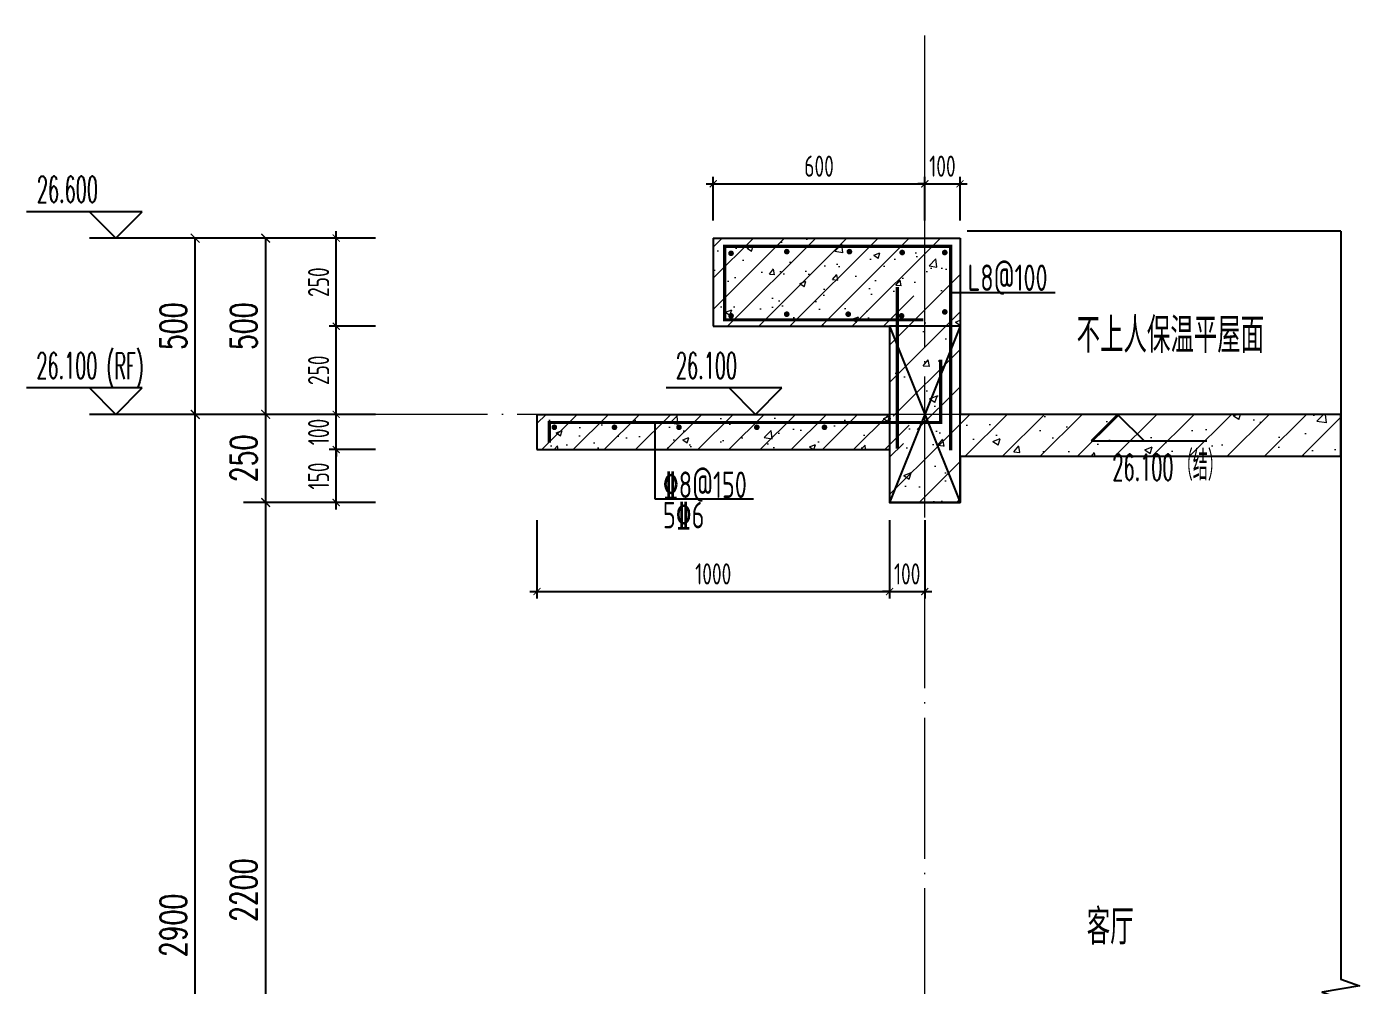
# Model space of a CAD drawing. Extents: x -668857 to 154266, y -275694 to 291306.
# Drawn here: x 123203 to 126983, y 159222 to 161942 of the extents above; entities that cross this region are included whole.
import ezdxf

# ---------------------------------------------------------------- set-up
doc = ezdxf.new("R2010")
doc.units = 0
doc.header["$LTSCALE"] = 1000
doc.linetypes.add('DOTE', pattern=[2.4200000000000004, 2, -0.2, 0.02, -0.2])
doc.layers.get('0').update_dxf_attribs({"linetype": 'CONTINUOUS'})
doc.layers.get('DEFPOINTS').update_dxf_attribs({"linetype": 'CONTINUOUS'})
for name, color, linetype in [('DIM', 2, 'CONTINUOUS'), ('DIM_ELEV', 3, 'CONTINUOUS'), ('DIM_SYMB', 3, 'CONTINUOUS'), ('PUB_DIM', 3, 'CONTINUOUS'), ('PUB_TEXT', 2, 'CONTINUOUS'), ('REIN', 6, 'CONTINUOUS'), ('S-大样-砼线', 7, 'CONTINUOUS'), ('S-引出线', 40, 'CONTINUOUS'), ('TEXT', 2, 'CONTINUOUS'), ('WALL', 5, 'CONTINUOUS')]:
    doc.layers.add(name, color=color, linetype=linetype)
doc.layers.add('DOTE', color=19, linetype='DOTE', lineweight=9)
doc.layers.add('PUB_HATCH', color=8, linetype='CONTINUOUS', lineweight=9)
doc.styles.add('_TCH_DIM', font='SIMPLEX.shx', dxfattribs={"width": 0.7, "bigfont": 'GBCBIG.shx'})
doc.styles.add('_TCH_DIM_T3', font='SIMPLEX', dxfattribs={"width": 0.7058823529411765, "bigfont": 'GBCBIG'})
doc.styles.add('TSSD_DIMENSION', font='Tssdeng.shx', dxfattribs={"width": 0.7, "bigfont": 'tssdchn.shx'})
doc.styles.add('TSSD_REIN', font='tssdeng.shx', dxfattribs={"width": 0.7, "height": 300, "bigfont": 'tssdchn.shx'})
doc.dimstyles.new('_TCH_ARCH&&25', dxfattribs={"dimtxt": 74.375, "dimasz": 25, "dimexe": 62.5, "dimexo": 75, "dimgap": 25, "dimtad": 1, "dimdec": 0, "dimzin": 0, "dimdsep": 46, "dimtxsty": '_TCH_DIM_T3', "dimblk": 'ARCHTICK', "dimcen": 0.09, "dimclrt": 7, "dimazin": 0, "dimtfac": 1, "dimtdec": 0, "dimtix": 1, "dimtmove": 2, "dimatfit": 3, "dimldrblk": 'ARCHTICK', "dimfxl": 0, "dimtolj": 1, "dimtzin": 0, "dimarcsym": 0})
doc.dimstyles.new('TSSD_20_20', dxfattribs={"dimtxt": 60, "dimasz": 20, "dimexe": 20, "dimexo": 50, "dimgap": 20, "dimtad": 1, "dimdec": 0, "dimzin": 0, "dimdsep": 46, "dimtxsty": 'TSSD_DIMENSION', "dimblk": 'ARCHTICK', "dimblk1": 'ARCHTICK', "dimblk2": 'ARCHTICK', "dimcen": 0, "dimdle": 20, "dimclrt": 7, "dimadec": 0, "dimazin": 0, "dimtfac": 1, "dimtdec": 0, "dimtix": 1, "dimtmove": 2, "dimatfit": 3, "dimfxl": 0, "dimtolj": 1, "dimtzin": 0, "dimarcsym": 0})
pattern_1 = [(45, (-562273.4887092756, 314642.0661346278), (-44.19417382415921, 44.19417382415922), []), (49.99999999999999, (-562273.4887092756, 314642.0661346278), (179.3150456501884, -15.68803374564878), [18.75, -206.25]), (355, (-562273.4887092756, 314642.0661346278), (-34.68783340325, 188.048033425003), [15, -165]), (100.4514, (-562258.5457892758, 314640.7587996279), (144.6273454285054, 172.3598855152384), [15.9350475, -175.285528]), (46.18420000000002, (-562273.4887092756, 314692.0661346278), (266.8102621564111, -41.37975358225452), [28.12499999999995, -309.3749999999992]), (96.6356, (-562251.2545230256, 314688.6178078778), (233.6656763871758, 243.5294677251104), [23.902572, -262.92825]), (351.1842, (-562273.4887092756, 314692.0661346278), (233.6654862834068, 243.5296502313311), [22.5, -247.5]), (21, (-562248.4887092756, 314679.5661346278), (149.2267630296154, -100.6547226663347), [18.75, -206.25]), (326.0000000000001, (-562248.4887092756, 314679.5661346278), (60.82883298039543, 181.2875112617133), [15, -165]), (71.4514, (-562236.0531510257, 314671.1782331279), (210.0556571453725, 80.6326241774881), [15.9350475, -175.285528]), (37.50000000000001, (-562273.4887092756, 314642.0661346278), (3.039963829322667, 83.22346345782788), [0, -163, 0, -167.5, 0, -165.625]), (7.499999999999999, (-562273.4887092756, 314642.0661346278), (65.76738436053715, 98.60292797059006), [0, -95.5, 0, -159.25, 0, -63.125]), (327.5, (-562329.2387092756, 314642.0661346278), (133.4556090431022, -5.638717933594939), [0, -62.5, 0, -195, 0, -258.75]), (317.5, (-562354.2387092756, 314642.0661346278), (145.7965423355966, 25.02624558307943), [0, -81.25, 0, -129.5, 0, -183.75])]
pattern_2 = [(45, (-562273.4887092756, 314642.0661346278), (-53.03300858899106, 53.03300858899107), []), (49.99999999999999, (-562273.4887092756, 314642.0661346278), (215.178054780226, -18.82564049477853), [22.5, -247.5]), (355, (-562273.4887092756, 314642.0661346278), (-41.6254000839, 225.6576401100035), [18, -198]), (100.4514, (-562255.5572052756, 314640.4973326279), (173.5528145142065, 206.8318626182861), [19.122057, -210.3426336]), (46.18420000000002, (-562273.4887092756, 314702.0661346278), (320.1723145876933, -49.65570429870542), [33.7499999999999, -371.2499999999992]), (96.6356, (-562246.8076857757, 314697.9281425279), (280.398811664611, 292.2353612701325), [28.6830864, -315.5139]), (351.1842, (-562273.4887092756, 314702.0661346278), (280.3985835400882, 292.2355802775974), [27, -297]), (21, (-562243.4887092756, 314687.0661346278), (179.0721156355385, -120.7856671996016), [22.5, -247.5]), (326.0000000000001, (-562243.4887092756, 314687.0661346278), (72.99459957647451, 217.5450135140559), [18, -198]), (71.4514, (-562228.5660393757, 314677.0006528279), (252.066788574447, 96.75914901298572), [19.122057, -210.3426336]), (37.50000000000001, (-562273.4887092756, 314642.0661346278), (3.647956595187201, 99.86815614939344), [0, -195.6, 0, -201, 0, -198.75]), (7.499999999999999, (-562273.4887092756, 314642.0661346278), (78.92086123264458, 118.3235135647081), [0, -114.6, 0, -191.1, 0, -75.75]), (327.5, (-562340.3887092758, 314642.0661346278), (160.1467308517227, -6.766461520313927), [0, -75, 0, -234, 0, -310.5]), (317.5, (-562370.3887092758, 314642.0661346278), (174.9558508027159, 30.03149469969532), [0, -97.5, 0, -155.4, 0, -220.5])]

# ---------------------------------------------------------------- blocks, each defined once
blk = doc.blocks.new('_ArchTick')
at = {"color": 0, "linetype": 'ByBlock', "const_width": 0.15}
blk.add_lwpolyline([(-0.5, -0.5), (0.5, 0.5)], dxfattribs=at)
blk = doc.blocks.new('*D2433')
at = {"layer": 'DEFPOINTS', "color": 0}
for p in [(125750.5124388257, 161495.9363935062), (125150.5134031208, 161341.7758712227), (125750.5124388257, 161341.7758712145)]:
    blk.add_point(p, dxfattribs=at)
at = {"layer": 'DIM', "color": 0, "lineweight": -2}
for p, q in [((125130.5134031208, 161495.9363935062), (125770.5124388257, 161495.9363935062)), ((125150.5134031208, 161391.7758712227), (125150.5134031208, 161515.9363935062)), ((125750.5124388257, 161391.7758712145), (125750.5124388257, 161515.9363935062))]:
    blk.add_line(p, q, dxfattribs=at)
at = {"layer": 'DIM', "color": 0, "lineweight": -2, "xscale": 20, "yscale": 20, "zscale": 20, "rotation": 180}
blk.add_blockref('_ArchTick', (125150.5134031208, 161495.9363935062), dxfattribs=at)
at = {"layer": 'DIM', "color": 0, "lineweight": -2, "xscale": 20, "yscale": 20, "zscale": 20}
blk.add_blockref('_ArchTick', (125750.5124388257, 161495.9363935062), dxfattribs=at)
at = {"layer": 'DIM', "color": 7, "insert": (125450.5129209732, 161545.9363935062), "char_height": 60, "attachment_point": 5, "style": 'TSSD_DIMENSION'}
blk.add_mtext('\\A1;600', dxfattribs=at)
blk = doc.blocks.new('*D2434')
at = {"layer": 'DEFPOINTS', "color": 0}
for p in [(125850.5124302042, 161495.9363935014), (125750.5124388257, 161341.7758712145), (125850.5124302042, 161341.7758712132)]:
    blk.add_point(p, dxfattribs=at)
at = {"layer": 'DIM', "color": 0, "lineweight": -2}
for p, q in [((125750.5124388257, 161495.9363935014), (125730.5124388257, 161495.9363935014)), ((125750.5124388257, 161391.7758712145), (125750.5124388257, 161515.9363935014)), ((125750.5124388257, 161495.9363935014), (125850.5124302042, 161495.9363935014)), ((125850.5124302042, 161391.7758712132), (125850.5124302042, 161515.9363935014)), ((125850.5124302042, 161495.9363935014), (125870.5124302042, 161495.9363935014))]:
    blk.add_line(p, q, dxfattribs=at)
at = {"layer": 'DIM', "color": 0, "lineweight": -2, "xscale": 20, "yscale": 20, "zscale": 20}
blk.add_blockref('_ArchTick', (125750.5124388257, 161495.9363935014), dxfattribs=at)
at = {"layer": 'DIM', "color": 0, "lineweight": -2, "xscale": 20, "yscale": 20, "zscale": 20, "rotation": 180}
blk.add_blockref('_ArchTick', (125850.5124302042, 161495.9363935014), dxfattribs=at)
at = {"layer": 'DIM', "color": 7, "insert": (125800.5124345149, 161545.9363935014), "char_height": 60, "attachment_point": 5, "style": 'TSSD_DIMENSION'}
blk.add_mtext('\\A1;100', dxfattribs=at)
blk = doc.blocks.new('*D2435')
at = {"layer": 'DEFPOINTS', "color": 0}
for p in [(124081.0377327848, 161341.7774914449), (124242.3020055174, 161341.7774914449), (124242.3020055174, 161091.7758712228)]:
    blk.add_point(p, dxfattribs=at)
at = {"layer": 'DIM', "color": 0, "lineweight": -2}
for p, q in [((124192.3020055174, 161341.7774914449), (124061.0377327848, 161341.7774914449)), ((124081.0377327848, 161071.7758712228), (124081.0377327848, 161361.7774914449)), ((124192.3020055174, 161091.7758712228), (124061.0377327848, 161091.7758712228))]:
    blk.add_line(p, q, dxfattribs=at)
at = {"layer": 'DIM', "color": 0, "lineweight": -2, "xscale": 20, "yscale": 20, "zscale": 20}
for p, rotation in [((124081.0377327848, 161341.7774914449), 90), ((124081.0377327848, 161091.7758712228), 270)]:
    blk.add_blockref('_ArchTick', p, dxfattribs=dict(at, rotation=rotation))
at = {"layer": 'DIM', "color": 7, "insert": (124031.0377327847, 161216.7766813338), "char_height": 60, "attachment_point": 5, "rotation": 90, "style": 'TSSD_DIMENSION'}
blk.add_mtext('\\A1;250', dxfattribs=at)
blk = doc.blocks.new('*D2436')
at = {"layer": 'DEFPOINTS', "color": 0}
for p in [(124081.0377327848, 161091.7758712228), (124242.3020055174, 161091.7758712228), (124242.3020055174, 160841.7758292815)]:
    blk.add_point(p, dxfattribs=at)
at = {"layer": 'DIM', "color": 0, "lineweight": -2}
for p, q in [((124081.0377327848, 160821.7758292815), (124081.0377327848, 161111.7758712228)), ((124192.3020055174, 161091.7758712228), (124061.0377327848, 161091.7758712228)), ((124192.3020055174, 160841.7758292815), (124061.0377327848, 160841.7758292815))]:
    blk.add_line(p, q, dxfattribs=at)
at = {"layer": 'DIM', "color": 0, "lineweight": -2, "xscale": 20, "yscale": 20, "zscale": 20}
for p, rotation in [((124081.0377327848, 161091.7758712228), 90), ((124081.0377327848, 160841.7758292815), 270)]:
    blk.add_blockref('_ArchTick', p, dxfattribs=dict(at, rotation=rotation))
at = {"layer": 'DIM', "color": 7, "insert": (124031.0377327847, 160966.7758502522), "char_height": 60, "attachment_point": 5, "rotation": 90, "style": 'TSSD_DIMENSION'}
blk.add_mtext('\\A1;250', dxfattribs=at)
blk = doc.blocks.new('*D2437')
at = {"layer": 'DEFPOINTS', "color": 0}
for p in [(124081.0377327848, 160841.7758292815), (124242.3020055174, 160841.7758292815), (124242.3020055174, 160741.7758292326)]:
    blk.add_point(p, dxfattribs=at)
at = {"layer": 'DIM', "color": 0, "lineweight": -2}
for p, q in [((124192.3020055174, 160841.7758292815), (124061.0377327848, 160841.7758292815)), ((124081.0377327848, 160841.7758292815), (124081.0377327848, 160861.7758292815)), ((124081.0377327848, 160741.7758292326), (124081.0377327848, 160841.7758292815)), ((124192.3020055174, 160741.7758292326), (124061.0377327848, 160741.7758292326)), ((124081.0377327848, 160741.7758292326), (124081.0377327848, 160721.7758292326))]:
    blk.add_line(p, q, dxfattribs=at)
at = {"layer": 'DIM', "color": 0, "lineweight": -2, "xscale": 20, "yscale": 20, "zscale": 20}
for p, rotation in [((124081.0377327848, 160841.7758292815), 270), ((124081.0377327848, 160741.7758292326), 90)]:
    blk.add_blockref('_ArchTick', p, dxfattribs=dict(at, rotation=rotation))
at = {"layer": 'DIM', "color": 7, "insert": (124031.0377327847, 160791.7758292571), "char_height": 60, "attachment_point": 5, "rotation": 90, "style": 'TSSD_DIMENSION'}
blk.add_mtext('\\A1;100', dxfattribs=at)
blk = doc.blocks.new('*D2438')
at = {"layer": 'DEFPOINTS', "color": 0}
for p in [(124081.0377327848, 160741.7758292326), (124242.3020055174, 160741.7758292326), (124242.3020055174, 160591.7758292816)]:
    blk.add_point(p, dxfattribs=at)
at = {"layer": 'DIM', "color": 0, "lineweight": -2}
for p, q in [((124192.3020055174, 160741.7758292326), (124061.0377327848, 160741.7758292326)), ((124081.0377327848, 160571.7758292816), (124081.0377327848, 160761.7758292326)), ((124192.3020055174, 160591.7758292816), (124061.0377327848, 160591.7758292816))]:
    blk.add_line(p, q, dxfattribs=at)
at = {"layer": 'DIM', "color": 0, "lineweight": -2, "xscale": 20, "yscale": 20, "zscale": 20}
for p, rotation in [((124081.0377327848, 160741.7758292326), 90), ((124081.0377327848, 160591.7758292816), 270)]:
    blk.add_blockref('_ArchTick', p, dxfattribs=dict(at, rotation=rotation))
at = {"layer": 'DIM', "color": 7, "insert": (124031.0377327847, 160666.7758292571), "char_height": 60, "attachment_point": 5, "rotation": 90, "style": 'TSSD_DIMENSION'}
blk.add_mtext('\\A1;150', dxfattribs=at)
blk = doc.blocks.new('*D2449')
at = {"layer": 'DEFPOINTS', "color": 0}
for p in [(124650.511153591, 160591.7762109525), (125650.5124301981, 160591.7762109835), (125650.5124301981, 160339.0656458052)]:
    blk.add_point(p, dxfattribs=at)
at = {"layer": 'DIM', "color": 0, "lineweight": -2}
for p, q in [((124650.511153591, 160541.7762109525), (124650.511153591, 160319.0656458052)), ((125650.5124301981, 160541.7762109835), (125650.5124301981, 160319.0656458052)), ((124630.511153591, 160339.0656458052), (125670.5124301981, 160339.0656458052))]:
    blk.add_line(p, q, dxfattribs=at)
at = {"layer": 'DIM', "color": 0, "lineweight": -2, "xscale": 20, "yscale": 20, "zscale": 20, "rotation": 180}
blk.add_blockref('_ArchTick', (124650.511153591, 160339.0656458052), dxfattribs=at)
at = {"layer": 'DIM', "color": 0, "lineweight": -2, "xscale": 20, "yscale": 20, "zscale": 20}
blk.add_blockref('_ArchTick', (125650.5124301981, 160339.0656458052), dxfattribs=at)
at = {"layer": 'DIM', "color": 7, "insert": (125150.5117918946, 160389.0656458052), "char_height": 60, "attachment_point": 5, "style": 'TSSD_DIMENSION'}
blk.add_mtext('\\A1;1000', dxfattribs=at)
blk = doc.blocks.new('*D2450')
at = {"layer": 'DEFPOINTS', "color": 0}
for p in [(125650.5124301981, 160591.7762109835), (125750.509144454, 160591.7762109866), (125750.509144454, 160339.0656458222)]:
    blk.add_point(p, dxfattribs=at)
at = {"layer": 'DIM', "color": 0, "lineweight": -2}
for p, q in [((125650.5124301981, 160541.7762109835), (125650.5124301981, 160319.0656458222)), ((125750.509144454, 160541.7762109866), (125750.509144454, 160319.0656458222)), ((125650.5124301981, 160339.0656458222), (125630.5124301981, 160339.0656458222)), ((125650.5124301981, 160339.0656458222), (125750.509144454, 160339.0656458222)), ((125750.509144454, 160339.0656458222), (125770.509144454, 160339.0656458222))]:
    blk.add_line(p, q, dxfattribs=at)
at = {"layer": 'DIM', "color": 0, "lineweight": -2, "xscale": 20, "yscale": 20, "zscale": 20}
blk.add_blockref('_ArchTick', (125650.5124301981, 160339.0656458222), dxfattribs=at)
at = {"layer": 'DIM', "color": 0, "lineweight": -2, "xscale": 20, "yscale": 20, "zscale": 20, "rotation": 180}
blk.add_blockref('_ArchTick', (125750.509144454, 160339.0656458222), dxfattribs=at)
at = {"layer": 'DIM', "color": 7, "insert": (125700.5107873261, 160389.0656458222), "char_height": 60, "attachment_point": 5, "style": 'TSSD_DIMENSION'}
blk.add_mtext('\\A1;100', dxfattribs=at)
blk = doc.blocks.new('*D2454')
at = {"layer": 'DEFPOINTS', "color": 0}
for p in [(123881.0377327801, 160591.7758292816), (124181.0377328008, 160591.7758292816), (124181.0377328008, 158391.7758292816)]:
    blk.add_point(p, dxfattribs=at)
at = {"layer": 'PUB_DIM', "color": 0, "lineweight": -2}
for p, q in [((124106.0377328008, 160591.7758292816), (123818.5377327801, 160591.7758292816)), ((123881.0377327801, 158391.7758292816), (123881.0377327801, 160591.7758292816)), ((124106.0377328008, 158391.7758292816), (123818.5377327801, 158391.7758292816))]:
    blk.add_line(p, q, dxfattribs=at)
at = {"layer": 'PUB_DIM', "color": 0, "lineweight": -2, "xscale": 25, "yscale": 25, "zscale": 25}
for p, rotation in [((123881.0377327801, 160591.7758292816), 90), ((123881.0377327801, 158391.7758292816), 270)]:
    blk.add_blockref('_ArchTick', p, dxfattribs=dict(at, rotation=rotation))
at = {"layer": 'PUB_DIM', "color": 7, "insert": (123818.8502327801, 159491.7758292816), "char_height": 74.375, "attachment_point": 5, "rotation": 90, "style": '_TCH_DIM_T3'}
blk.add_mtext('\\A1;2200', dxfattribs=at)
blk = doc.blocks.new('*D2455')
at = {"layer": 'DEFPOINTS', "color": 0}
for p in [(123881.0377327801, 160841.7758292817), (124181.0377328008, 160841.7758292817), (124181.0377328008, 160591.7758292816)]:
    blk.add_point(p, dxfattribs=at)
at = {"layer": 'PUB_DIM', "color": 0, "lineweight": -2}
for p, q in [((124106.0377328008, 160841.7758292817), (123818.5377327801, 160841.7758292817)), ((123881.0377327801, 160591.7758292816), (123881.0377327801, 160841.7758292817)), ((124106.0377328008, 160591.7758292816), (123818.5377327801, 160591.7758292816))]:
    blk.add_line(p, q, dxfattribs=at)
at = {"layer": 'PUB_DIM', "color": 0, "lineweight": -2, "xscale": 25, "yscale": 25, "zscale": 25}
for p, rotation in [((123881.0377327801, 160841.7758292817), 90), ((123881.0377327801, 160591.7758292816), 270)]:
    blk.add_blockref('_ArchTick', p, dxfattribs=dict(at, rotation=rotation))
at = {"layer": 'PUB_DIM', "color": 7, "insert": (123818.8502327801, 160716.7758292817), "char_height": 74.375, "attachment_point": 5, "rotation": 90, "style": '_TCH_DIM_T3'}
blk.add_mtext('\\A1;250', dxfattribs=at)
blk = doc.blocks.new('*D2456')
at = {"layer": 'DEFPOINTS', "color": 0}
for p in [(123881.0377327801, 161341.7758292817), (124181.0377328008, 161341.7758292817), (124181.0377328008, 160841.7758292817)]:
    blk.add_point(p, dxfattribs=at)
at = {"layer": 'PUB_DIM', "color": 0, "lineweight": -2}
for p, q in [((124106.0377328008, 161341.7758292817), (123818.5377327801, 161341.7758292817)), ((123881.0377327801, 160841.7758292817), (123881.0377327801, 161341.7758292817)), ((124106.0377328008, 160841.7758292817), (123818.5377327801, 160841.7758292817))]:
    blk.add_line(p, q, dxfattribs=at)
at = {"layer": 'PUB_DIM', "color": 0, "lineweight": -2, "xscale": 25, "yscale": 25, "zscale": 25}
for p, rotation in [((123881.0377327801, 161341.7758292817), 90), ((123881.0377327801, 160841.7758292817), 270)]:
    blk.add_blockref('_ArchTick', p, dxfattribs=dict(at, rotation=rotation))
at = {"layer": 'PUB_DIM', "color": 7, "insert": (123818.8502327801, 161091.7758292817), "char_height": 74.375, "attachment_point": 5, "rotation": 90, "style": '_TCH_DIM_T3'}
blk.add_mtext('\\A1;500', dxfattribs=at)
blk = doc.blocks.new('*D2457')
at = {"layer": 'DEFPOINTS', "color": 0}
for p in [(123681.0377327754, 160841.7758292816), (124181.0377328006, 160841.7758292816), (124181.0377328006, 157941.7758292817)]:
    blk.add_point(p, dxfattribs=at)
at = {"layer": 'PUB_DIM', "color": 0, "lineweight": -2}
for p, q in [((124106.0377328006, 160841.7758292816), (123618.5377327754, 160841.7758292816)), ((123681.0377327754, 157941.7758292817), (123681.0377327754, 160841.7758292816)), ((124106.0377328006, 157941.7758292817), (123618.5377327754, 157941.7758292817))]:
    blk.add_line(p, q, dxfattribs=at)
at = {"layer": 'PUB_DIM', "color": 0, "lineweight": -2, "xscale": 25, "yscale": 25, "zscale": 25}
for p, rotation in [((123681.0377327754, 160841.7758292816), 90), ((123681.0377327754, 157941.7758292817), 270)]:
    blk.add_blockref('_ArchTick', p, dxfattribs=dict(at, rotation=rotation))
at = {"layer": 'PUB_DIM', "color": 7, "insert": (123618.8502327754, 159391.7758292817), "char_height": 74.375, "attachment_point": 5, "rotation": 90, "style": '_TCH_DIM_T3'}
blk.add_mtext('\\A1;2900', dxfattribs=at)
blk = doc.blocks.new('*D2458')
at = {"layer": 'DEFPOINTS', "color": 0}
for p in [(123681.0377327754, 161341.7758292816), (124181.0377328006, 161341.7758292816), (124181.0377328006, 160841.7758292816)]:
    blk.add_point(p, dxfattribs=at)
at = {"layer": 'PUB_DIM', "color": 0, "lineweight": -2}
for p, q in [((124106.0377328006, 161341.7758292816), (123618.5377327754, 161341.7758292816)), ((123681.0377327754, 160841.7758292816), (123681.0377327754, 161341.7758292816)), ((124106.0377328006, 160841.7758292816), (123618.5377327754, 160841.7758292816))]:
    blk.add_line(p, q, dxfattribs=at)
at = {"layer": 'PUB_DIM', "color": 0, "lineweight": -2, "xscale": 25, "yscale": 25, "zscale": 25}
for p, rotation in [((123681.0377327754, 161341.7758292816), 90), ((123681.0377327754, 160841.7758292816), 270)]:
    blk.add_blockref('_ArchTick', p, dxfattribs=dict(at, rotation=rotation))
at = {"layer": 'PUB_DIM', "color": 7, "insert": (123618.8502327754, 161091.7758292816), "char_height": 74.375, "attachment_point": 5, "rotation": 90, "style": '_TCH_DIM_T3'}
blk.add_mtext('\\A1;500', dxfattribs=at)
blk = doc.blocks.new('20210809.04171406')
at = {"layer": 'REIN', "const_width": 9}
for points in [[(88215.07374999626, 67166.67220096484), (87651.38313846523, 67166.67220096484), (87651.38313846523, 67375.03922357417), (88292.5139841265, 67375.03922357417), (88292.5139841265, 66796.02968519933)], [(88141.41388030117, 66801.63005872823), (88141.41388030117, 67260.31856754063)], [(87154.50981688779, 66817.85719262507), (87154.50981688779, 66875.43710026589), (88264.40782610606, 66875.43710026589), (88264.40782610606, 67053.96374858242)]]:
    blk.add_lwpolyline(points, dxfattribs=at)
at = {"layer": 'REIN', "const_width": 8}
for points in [[(87665.67127788672, 67355.43771932148, 1), (87673.67127788672, 67355.43771932148, 1)], [(87823.6807625168, 67360.19869704232, 1), (87831.6807625168, 67360.19869704232, 1)], [(88001.37212880747, 67360.19869704232, 1), (88009.37212880747, 67360.19869704232, 1)], [(88151.15523562813, 67357.69646290988, 1), (88159.15523562813, 67357.69646290988, 1)], [(88271.87626595283, 67357.69646290988, 1), (88279.87626595283, 67357.69646290988, 1)], [(87665.67127788672, 67177.98571190391, 1), (87673.67127788672, 67177.98571190391, 1)], [(87823.6807625168, 67182.74668962475, 1), (87831.6807625168, 67182.74668962475, 1)], [(87998.02167352801, 67182.74668962475, 1), (88006.02167352801, 67182.74668962475, 1)], [(88149.28719599871, 67177.98571190391, 1), (88157.28719599871, 67177.98571190391, 1)], [(88271.87626595283, 67189.15190573719, 1), (88279.87626595283, 67189.15190573719, 1)], [(87164.47699762043, 66861.82868322248, 1), (87172.47699762043, 66861.82868322248, 1)], [(87335.00492882635, 66861.82868322248, 1), (87343.00492882635, 66861.82868322248, 1)], [(87518.0426310366, 66861.82868322248, 1), (87526.0426310366, 66861.82868322248, 1)], [(87738.72935702559, 66861.82868322248, 1), (87746.72935702559, 66861.82868322248, 1)], [(87930.565797708, 66861.82868322248, 1), (87938.565797708, 66861.82868322248, 1)]]:
    blk.add_lwpolyline(points, format="xyb", close=True, dxfattribs=at)
at = {"layer": 'S-大样-砼线'}
for p, q in [((88119.25979983388, 67148.57157406655), (88319.25979864178, 66648.5640012225)), ((88319.26274657762, 67148.57157407027), (88119.26274776692, 66648.56400121878))]:
    blk.add_line(p, q, dxfattribs=at)
blk.add_lwpolyline([(88319.25980569655, 67148.57157406655), (88119.25979983388, 67148.57157406655), (88119.25979982642, 66648.5640012225), (88319.25980568817, 66648.5640012225)], close=True, dxfattribs=at)
at = {"layer": 'S-引出线'}
for p, q in [((88288.5139841265, 67244.57073523403), (88588.64828086412, 67244.57073523403)), ((87453.36764787417, 66875.43710026589), (87453.36764787417, 66658.88552969393)), ((87453.36764787417, 66658.88552969393), (87733.07176248264, 66658.88552969393))]:
    blk.add_line(p, q, dxfattribs=at)
at = {"layer": 'TEXT', "style": 'TSSD_REIN', "width": 0.7}
for s, p in [('L8@100', (88340.59175929893, 67248.67950404693)), ('%%1328@150', (87476.45178749971, 66661.39319736582)), ('5%%1326', (87476.45178749971, 66575.168009036))]:
    blk.add_text(s, height=75, rotation=1.867629851175362e-07, dxfattribs=at).set_placement(p)

msp = doc.modelspace()

# ---------------------------------------------------------------- hatches: boundary and pattern name
at = {"layer": 'PUB_HATCH'}
h = msp.add_hatch(dxfattribs=at)
h.set_pattern_fill('钢筋混凝土', color=256, scale=25, style=0)
h.set_pattern_definition(pattern_1)
h.paths.add_polyline_path([(125150.513403132, 161091.7758712228), (125650.5129073401, 161091.7758712577), (125850.5124301853, 161341.7758712516), (125150.5134031208, 161341.7758712228)])
h = msp.add_hatch(dxfattribs=at)
h.set_pattern_fill('钢筋混凝土', color=256, scale=30, style=0)
h.set_pattern_definition(pattern_2)
h.paths.add_polyline_path([(125850.5124301853, 161341.7758712516), (125650.5129073401, 161091.7758712577), (125650.5133844709, 160841.7758292769), (125750.5131745166, 160786.7729025975), (125850.513384458, 160841.7699759166)])
h = msp.add_hatch(dxfattribs=at)
h.set_pattern_fill('钢筋混凝土', color=256, scale=25, style=0)
h.set_pattern_definition(pattern_1)
h.paths.add_polyline_path([(124650.5144387049, 160741.7758292326), (125650.5130027216, 160741.775829278), (125750.5131745166, 160786.7729025975), (125650.5133844709, 160841.7758292769), (124650.5144387005, 160841.7758292326)])
h = msp.add_hatch(dxfattribs=at)
h.set_pattern_fill('钢筋混凝土', color=256, scale=30, style=0)
h.set_pattern_definition(pattern_2)
h.paths.add_polyline_path([(126930.5137005878, 160841.7699759137), (125850.513384458, 160841.7699759166), (125750.5131745165, 160786.7729025975), (125850.5129264157, 160721.7699759185), (126930.5137005876, 160721.7699759137)])
h = msp.add_hatch(dxfattribs=at)
h.set_pattern_fill('钢筋混凝土', color=256, scale=30, style=0)
h.set_pattern_definition(pattern_2)
h.paths.add_polyline_path([(125750.5131745166, 160786.7729025975), (125650.5130027216, 160741.775829278), (125650.5124301981, 160591.7762109835), (125850.5124301967, 160591.7754475743), (125850.5129264157, 160721.7699759185)])

# ---------------------------------------------------------------- linework, layer by layer
at = {"color": 251}
msp.add_line((126930.5127577687, 161361.8866556664), (125870.5123877813, 161361.7751061122), dxfattribs=at)
at = {"layer": 'DIM_ELEV'}
for p, q in [((123531.0377327743, 161416.7758292816), (123203.0377327743, 161416.7758292816)), ((123456.0377327743, 161341.7758292816), (123381.0377327743, 161416.7758292816)), ((123456.0377327743, 161341.7758292816), (123531.0377327743, 161416.7758292816)), ((123881.03773278, 161341.7758292816), (123381.0377327743, 161341.7758292816)), ((123531.0377327743, 160916.7758292816), (123203.0377327743, 160916.7758292816)), ((123456.0377327743, 160841.7758292816), (123381.0377327743, 160916.7758292816)), ((123456.0377327743, 160841.7758292816), (123531.0377327743, 160916.7758292816)), ((123881.03773278, 160841.7758292816), (123381.0377327743, 160841.7758292816))]:
    msp.add_line(p, q, dxfattribs=at)
at = {"layer": 'DIM_ELEV', "color": 3}
for p, q in [((125345.3013800596, 160916.775829674), (125017.3013800596, 160916.775829674)), ((125270.3013800596, 160841.775829674), (125195.3013800596, 160916.775829674)), ((125270.3013800596, 160841.775829674), (125345.3013800596, 160916.775829674)), ((126297.232419741, 160841.7758292815), (126222.232419741, 160766.7758292815)), ((126297.232419741, 160841.7758292815), (126372.232419741, 160766.7758292815)), ((126222.232419741, 160766.7758292815), (126550.232419741, 160766.7758292815))]:
    msp.add_line(p, q, dxfattribs=at)
at = {"layer": 'DIM_SYMB'}
msp.add_lwpolyline([(126930.5147058839, 161361.8866623221), (126930.5142079504, 159239.5759501982), (126983.0142034673, 159220.4675005818), (126878.0141991235, 159201.9531922423), (126930.5141947531, 159183.3259501982), (126930.5136968197, 157061.0152380744)], dxfattribs=at)
at = {"layer": 'DOTE', "color": 1, "linetype": 'DOTE', "ltscale": 0.2}
for p, q in [((125750.5124301977, 157161.0152380753), (125750.5135753112, 161941.7758294983)), ((126930.5136968222, 160841.7758292815), (124181.0377328008, 160841.7758292817))]:
    msp.add_line(p, q, dxfattribs=at)
at = {"layer": 'WALL'}
for p, q in [((125150.5134031208, 161341.7758712228), (125850.5124301853, 161341.7758712516)), ((125150.5134031208, 161341.7758712228), (125150.513403132, 161091.7758712228)), ((125850.5124301853, 161341.7758712516), (125850.513384458, 160841.7699759166)), ((125150.513403132, 161091.7758712228), (125650.5129073401, 161091.7758712577)), ((125650.5129073401, 161091.7758712577), (125650.5133844709, 160841.7758292769)), ((124650.5144387005, 160841.7758292326), (125650.5133844709, 160841.7758292769)), ((124650.5144387005, 160841.7758292326), (124650.5144387049, 160741.7758292326)), ((126930.5137005878, 160841.7699759137), (125850.513384458, 160841.7699759166)), ((126930.5137005876, 160721.7699759137), (126930.5137005878, 160841.7699759137)), ((124650.5144387049, 160741.7758292326), (125650.5130027216, 160741.775829278)), ((125650.5130027216, 160741.775829278), (125650.5124301981, 160591.7762109835)), ((125850.5129264157, 160721.7699759185), (125850.5124301967, 160591.7754475743)), ((126930.5137005876, 160721.7699759137), (125850.5129264157, 160721.7699759185)), ((125850.5124301967, 160591.7754475743), (125650.5124301981, 160591.7762109835))]:
    msp.add_line(p, q, dxfattribs=at)

# ---------------------------------------------------------------- block references
at = {"layer": 'REIN'}
msp.add_blockref('20210809.04171406', (37531.25252857991, 93943.21170382577), dxfattribs=at)

# ---------------------------------------------------------------- texts
at = {"layer": 'DIM_ELEV', "color": 7, "style": '_TCH_DIM'}
for s, height, width, p in [('26.100', 74.375, 0.4941176470588236, (126282.6785790642, 160654.2508292815)), ('（结）', 84.39716312056737, 0.7, (126468.1785790642, 160654.2508292815))]:
    msp.add_text(s, height=height, dxfattribs=dict(at, width=width)).set_placement(p)
at = {"layer": 'PUB_TEXT'}
for s, height, style, width, p in [('26.600', 74.375, '_TCH_DIM', 0.4941176470588236, (123231.9377327743, 161443.0258292816)), ('不上人保温平屋面', 100, 'TSSD_REIN', 0.7, (126180.9924545233, 161016.1190267228)), ('(RF)', 74.375, '_TCH_DIM', 0.4941176470588236, (123429.2877327743, 160941.8008292815)), ('26.100', 74.375, '_TCH_DIM', 0.4941176470588236, (123230.5377327743, 160943.0258292816)), ('客厅', 100, 'TSSD_REIN', 0.7, (126209.7553766816, 159337.398313208))]:
    msp.add_text(s, height=height, dxfattribs=dict(at, style=style, width=width)).set_placement(p)
at = {"layer": 'PUB_TEXT', "color": 3, "style": '_TCH_DIM', "width": 0.4941176470588236}
msp.add_text('26.100', height=74.375, dxfattribs=at).set_placement((125044.8013800596, 160943.025829674))

# ---------------------------------------------------------------- dimensions: what is measured, and where the dimension line sits
at = {"layer": 'DIM'}
for p1, p2, distance, picture, middle in [((125150.5134031208, 161341.7758712227), (125750.5124388257, 161341.7758712145), 154.16052229172783, '*D2433', (125450.5129209732, 161545.9363935062)), ((125750.5124388257, 161341.7758712145), (125850.5124302042, 161341.7758712132), 154.16052228820627, '*D2434', (125800.5124345149, 161545.9363935014)), ((124242.3020055174, 161091.7758712228), (124242.3020055174, 161341.7774914449), 161.26427273260197, '*D2435', (124031.0377327847, 161216.7766813338)), ((124242.3020055174, 160841.7758292815), (124242.3020055174, 161091.7758712228), 161.26427273260197, '*D2436', (124031.0377327847, 160966.7758502522)), ((124242.3020055174, 160741.7758292326), (124242.3020055174, 160841.7758292815), 161.26427273260197, '*D2437', (124031.0377327847, 160791.7758292571)), ((124242.3020055174, 160591.7758292816), (124242.3020055174, 160741.7758292326), 161.26427273260197, '*D2438', (124031.0377327847, 160666.7758292571)), ((124650.511153591, 160591.7762109525), (125650.5124301981, 160591.7762109835), -252.71056517827674, '*D2449', (125150.5117918946, 160389.0656458052)), ((125650.5124301981, 160591.7762109835), (125750.509144454, 160591.7762109866), -252.7105651643942, '*D2450', (125700.5107873261, 160389.0656458222))]:
    dim = msp.add_aligned_dim(p1=p1, p2=p2, distance=distance, dimstyle='TSSD_20_20', dxfattribs=at)
    dim.commit()
    dim.dimension.update_dxf_attribs({"geometry": picture, "text_midpoint": middle})
at = {"layer": 'PUB_DIM'}
for p1, p2, distance, picture, middle in [((124181.0377328006, 160841.7758292816), (124181.0377328006, 161341.7758292816), 500.0000000252039, '*D2458', (123618.8502327754, 161091.7758292816)), ((124181.0377328008, 160841.7758292817), (124181.0377328008, 161341.7758292817), 300.0000000207074, '*D2456', (123818.8502327801, 161091.7758292817)), ((124181.0377328006, 157941.7758292817), (124181.0377328006, 160841.7758292816), 500.00000002520386, '*D2457', (123618.8502327754, 159391.7758292817)), ((124181.0377328008, 160591.7758292816), (124181.0377328008, 160841.7758292817), 300.0000000207074, '*D2455', (123818.8502327801, 160716.7758292817)), ((124181.0377328008, 158391.7758292816), (124181.0377328008, 160591.7758292816), 300.0000000207074, '*D2454', (123818.8502327801, 159491.7758292816))]:
    dim = msp.add_aligned_dim(p1=p1, p2=p2, distance=distance, dimstyle='_TCH_ARCH&&25', dxfattribs=at)
    dim.commit()
    dim.dimension.update_dxf_attribs({"geometry": picture, "text_midpoint": middle})

doc.saveas('drawing.dxf')
